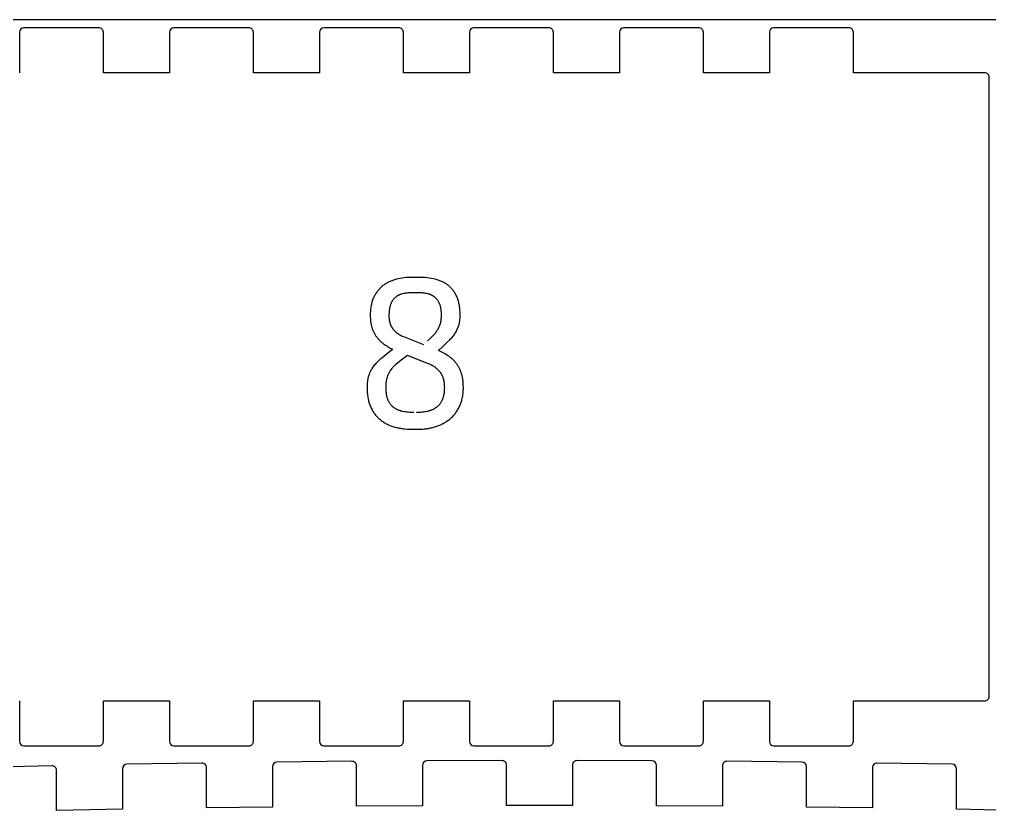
# Model space of a CAD drawing. Extents: x 296 to 1497, y 3 to 304.
# Drawn here: x 660 to 724.6, y 184.5 to 237.3 of the extents above; entities that cross this region are included whole.
import ezdxf

# ---------------------------------------------------------------- set-up
doc = ezdxf.new("R2010")
doc.units = 0
doc.layers.add('FLAT_PANELS', color=1, linetype='CONTINUOUS')
doc.layers.add('HELP_LINES', color=3, linetype='CONTINUOUS')

msp = doc.modelspace()

# ---------------------------------------------------------------- linework, layer by layer
at = {"layer": 'FLAT_PANELS'}
for p, q in [((596.357, 237.332, 0), (725.749, 237.332)), ((665.254, 236.766, 0), (660.254, 236.766, 0)), ((675.255, 236.766, 0), (670.255, 236.766, 0)), ((685.255, 236.766, 0), (680.255, 236.766, 0)), ((695.255, 236.766, 0), (690.255, 236.766, 0)), ((705.255, 236.766, 0), (700.255, 236.766, 0)), ((715.255, 236.766, 0), (710.255, 236.766, 0)), ((659.954, 236.466, 0), (659.954, 233.766, 0)), ((665.554, 233.766, 0), (665.554, 236.466, 0)), ((669.955, 236.466, 0), (669.955, 233.766, 0)), ((675.555, 233.766, 0), (675.555, 236.466, 0)), ((679.955, 236.466, 0), (679.955, 233.766, 0)), ((685.555, 233.766, 0), (685.555, 236.466, 0)), ((689.955, 236.466, 0), (689.955, 233.766, 0)), ((695.555, 233.766, 0), (695.555, 236.466, 0)), ((699.955, 236.466, 0), (699.955, 233.766, 0)), ((705.555, 233.766, 0), (705.555, 236.466, 0)), ((709.955, 236.466, 0), (709.955, 233.766, 0)), ((715.555, 233.766, 0), (715.555, 236.466, 0)), ((669.955, 233.766, 0), (665.554, 233.766, 0)), ((679.955, 233.766, 0), (675.555, 233.766, 0)), ((689.955, 233.766, 0), (685.555, 233.766, 0)), ((699.955, 233.766, 0), (695.555, 233.766, 0)), ((709.955, 233.766, 0), (705.555, 233.766, 0)), ((724.313, 233.766, 0), (715.555, 233.766, 0)), ((724.613, 192.172, 0), (724.613, 233.466, 0)), ((659.954, 191.872, 0), (659.954, 189.172, 0)), ((665.554, 189.172, 0), (665.554, 191.872, 0)), ((665.554, 191.872, 0), (669.955, 191.872, 0)), ((669.955, 191.872, 0), (669.955, 189.172, 0)), ((675.555, 189.172, 0), (675.555, 191.872, 0)), ((675.555, 191.872, 0), (679.955, 191.872, 0)), ((679.955, 191.872, 0), (679.955, 189.172, 0)), ((685.555, 189.172, 0), (685.555, 191.872, 0)), ((685.555, 191.872, 0), (689.955, 191.872, 0)), ((689.955, 191.872, 0), (689.955, 189.172, 0)), ((695.555, 189.172, 0), (695.555, 191.872, 0)), ((695.555, 191.872, 0), (699.955, 191.872, 0)), ((699.955, 191.872, 0), (699.955, 189.172, 0)), ((705.555, 189.172, 0), (705.555, 191.872, 0)), ((705.555, 191.872, 0), (709.955, 191.872, 0)), ((709.955, 191.872, 0), (709.955, 189.172, 0)), ((715.555, 189.172, 0), (715.555, 191.872, 0)), ((715.555, 191.872, 0), (724.313, 191.872, 0)), ((660.254, 188.872, 0), (665.254, 188.872, 0)), ((670.255, 188.872, 0), (675.255, 188.872, 0)), ((680.255, 188.872, 0), (685.255, 188.872, 0)), ((690.255, 188.872, 0), (695.255, 188.872, 0)), ((700.255, 188.872, 0), (705.255, 188.872, 0)), ((710.255, 188.872, 0), (715.255, 188.872, 0)), ((672.123, 187.722), (667.122, 187.64)), ((682.125, 187.835), (677.124, 187.787)), ((692.127, 187.883), (687.126, 187.867)), ((702.129, 187.867), (697.128, 187.883)), ((712.131, 187.787), (707.13, 187.835)), ((722.133, 187.64), (717.132, 187.722)), ((662.121, 187.541), (657.119, 187.424)), ((662.427, 184.548), (662.427, 187.241)), ((666.827, 187.34), (666.827, 184.635)), ((672.427, 184.726), (672.427, 187.422)), ((676.827, 187.487), (676.827, 184.783)), ((682.427, 184.837), (682.427, 187.535)), ((686.827, 187.567), (686.827, 184.865)), ((692.427, 184.883), (692.427, 187.583)), ((696.827, 187.583), (696.827, 184.883)), ((702.428, 184.865), (702.428, 187.567)), ((706.828, 187.535), (706.828, 184.837)), ((712.428, 184.783), (712.428, 187.487)), ((716.828, 187.422), (716.828, 184.726)), ((722.428, 184.635), (722.428, 187.34)), ((666.827, 184.635), (662.427, 184.548)), ((676.827, 184.783), (672.427, 184.726)), ((686.827, 184.865), (682.427, 184.837)), ((696.827, 184.883), (692.427, 184.883)), ((706.828, 184.837), (702.428, 184.865)), ((716.828, 184.726), (712.428, 184.783)), ((726.828, 184.548), (722.428, 184.635))]:
    msp.add_line(p, q, dxfattribs=at)
for centre, start, end in [((660.254, 236.466, 0), 90.0002, 179.99997), ((665.254, 236.466, 0), 359.99997, 90.0002), ((670.255, 236.466, 0), 90.0002, 179.99997), ((675.255, 236.466, 0), 359.99997, 90.0002), ((680.255, 236.466, 0), 90.0002, 179.99997), ((685.255, 236.466, 0), 359.99997, 90.0002), ((690.255, 236.466, 0), 90.0002, 179.99997), ((695.255, 236.466, 0), 359.99997, 90.0002), ((700.255, 236.466, 0), 90.0002, 179.99997), ((705.255, 236.466, 0), 359.99997, 90.0002), ((710.255, 236.466, 0), 90.0002, 179.99997), ((715.255, 236.466, 0), 359.99997, 90.0002), ((724.313, 233.466, 0), 0, 90.00022), ((724.313, 192.172, 0), 269.99978, 0), ((660.254, 189.172, 0), 180.00003, 269.9998), ((665.254, 189.172, 0), 269.9998, 0.00003), ((670.255, 189.172, 0), 180.00003, 269.9998), ((675.255, 189.172, 0), 269.9998, 0.00003), ((680.255, 189.172, 0), 180.00003, 269.9998), ((685.255, 189.172, 0), 269.9998, 0.00003), ((690.255, 189.172, 0), 180.00003, 269.9998), ((695.255, 189.172, 0), 269.9998, 0.00003), ((700.255, 189.172, 0), 180.00003, 269.9998), ((705.255, 189.172, 0), 269.9998, 0.00003), ((710.255, 189.172, 0), 180.00003, 269.9998), ((715.255, 189.172, 0), 269.9998, 0.00003), ((667.127, 187.34), 91.03474, 180), ((672.127, 187.422), 0, 90.83718), ((677.127, 187.487), 90.64543, 180), ((682.127, 187.535), 0, 90.45803), ((687.127, 187.567), 90.27364, 180), ((692.127, 187.583), 0, 90.09103), ((697.127, 187.583), 89.90899, 180), ((702.128, 187.567), 0, 89.72636), ((707.128, 187.535), 89.54198, 180), ((712.128, 187.487), 0, 89.35457), ((717.128, 187.422), 89.16282, 180), ((722.128, 187.34), 0, 88.96526), ((662.127, 187.241), 0, 91.23976)]:
    msp.add_arc(centre, 0.3, start, end, dxfattribs=at)
at = {"layer": 'HELP_LINES'}
for p, q in [((684.906, 219.941), (684.846, 219.921)), ((684.966, 219.96), (684.906, 219.941)), ((685.028, 219.978), (684.966, 219.96)), ((685.091, 219.995), (685.028, 219.978)), ((685.217, 220.024), (685.091, 219.995)), ((685.345, 220.05), (685.217, 220.024)), ((685.474, 220.072), (685.345, 220.05)), ((685.604, 220.089), (685.474, 220.072)), ((685.735, 220.103), (685.604, 220.089)), ((685.868, 220.113), (685.735, 220.103)), ((686.002, 220.119), (685.868, 220.113)), ((686.137, 220.121), (686.002, 220.119)), ((686.704, 220.119), (686.137, 220.121)), ((686.854, 220.113), (686.704, 220.119)), ((687, 220.103), (686.854, 220.113)), ((687.144, 220.089), (687, 220.103)), ((687.284, 220.072), (687.144, 220.089)), ((687.42, 220.05), (687.284, 220.072)), ((687.554, 220.024), (687.42, 220.05)), ((687.684, 219.995), (687.554, 220.024)), ((687.747, 219.978), (687.684, 219.995)), ((687.81, 219.96), (687.747, 219.978)), ((687.871, 219.941), (687.81, 219.96)), ((687.931, 219.921), (687.871, 219.941)), ((683.93, 219.322), (683.89, 219.275)), ((683.972, 219.367), (683.93, 219.322)), ((684.015, 219.411), (683.972, 219.367)), ((684.059, 219.453), (684.015, 219.411)), ((684.105, 219.494), (684.059, 219.453)), ((684.151, 219.534), (684.105, 219.494)), ((684.199, 219.572), (684.151, 219.534)), ((684.248, 219.608), (684.199, 219.572)), ((684.298, 219.643), (684.248, 219.608)), ((684.349, 219.677), (684.298, 219.643)), ((684.4, 219.709), (684.349, 219.677)), ((684.453, 219.74), (684.4, 219.709)), ((684.506, 219.77), (684.453, 219.74)), ((684.561, 219.799), (684.506, 219.77)), ((684.616, 219.826), (684.561, 219.799)), ((684.672, 219.852), (684.616, 219.826)), ((684.729, 219.876), (684.672, 219.852)), ((684.787, 219.899), (684.729, 219.876)), ((684.846, 219.921), (684.787, 219.899)), ((687.99, 219.899), (687.931, 219.921)), ((688.048, 219.876), (687.99, 219.899)), ((688.105, 219.852), (688.048, 219.876)), ((688.161, 219.826), (688.105, 219.852)), ((688.215, 219.799), (688.161, 219.826)), ((688.269, 219.77), (688.215, 219.799)), ((688.321, 219.74), (688.269, 219.77)), ((688.372, 219.709), (688.321, 219.74)), ((688.422, 219.677), (688.372, 219.709)), ((688.471, 219.643), (688.422, 219.677)), ((688.519, 219.608), (688.471, 219.643)), ((688.565, 219.572), (688.519, 219.608)), ((688.611, 219.534), (688.565, 219.572)), ((688.655, 219.494), (688.611, 219.534)), ((688.698, 219.453), (688.655, 219.494)), ((688.739, 219.411), (688.698, 219.453)), ((688.78, 219.367), (688.739, 219.411)), ((688.818, 219.322), (688.78, 219.367)), ((688.856, 219.275), (688.818, 219.322)), ((683.525, 218.661), (683.5, 218.595)), ((683.551, 218.724), (683.525, 218.661)), ((683.565, 218.756), (683.551, 218.724)), ((683.579, 218.786), (683.565, 218.756)), ((683.609, 218.847), (683.579, 218.786)), ((683.64, 218.905), (683.609, 218.847)), ((683.672, 218.963), (683.64, 218.905)), ((683.705, 219.019), (683.672, 218.963)), ((683.739, 219.073), (683.705, 219.019)), ((683.775, 219.126), (683.739, 219.073)), ((683.812, 219.177), (683.775, 219.126)), ((683.85, 219.227), (683.812, 219.177)), ((683.89, 219.275), (683.85, 219.227)), ((684.876, 218.636), (684.855, 218.608)), ((684.898, 218.663), (684.876, 218.636)), ((684.92, 218.689), (684.898, 218.663)), ((684.943, 218.714), (684.92, 218.689)), ((684.966, 218.738), (684.943, 218.714)), ((684.991, 218.761), (684.966, 218.738)), ((685.016, 218.783), (684.991, 218.761)), ((685.042, 218.804), (685.016, 218.783)), ((685.068, 218.825), (685.042, 218.804)), ((685.095, 218.845), (685.068, 218.825)), ((685.123, 218.863), (685.095, 218.845)), ((685.151, 218.881), (685.123, 218.863)), ((685.18, 218.899), (685.151, 218.881)), ((685.21, 218.915), (685.18, 218.899)), ((685.24, 218.931), (685.21, 218.915)), ((685.271, 218.945), (685.24, 218.931)), ((685.302, 218.959), (685.271, 218.945)), ((685.334, 218.972), (685.302, 218.959)), ((685.367, 218.985), (685.334, 218.972)), ((685.4, 218.996), (685.367, 218.985)), ((685.434, 219.006), (685.4, 218.996)), ((685.469, 219.016), (685.434, 219.006)), ((685.504, 219.025), (685.469, 219.016)), ((685.576, 219.041), (685.504, 219.025)), ((685.65, 219.055), (685.576, 219.041)), ((685.726, 219.067), (685.65, 219.055)), ((685.804, 219.076), (685.726, 219.067)), ((685.884, 219.084), (685.804, 219.076)), ((685.967, 219.089), (685.884, 219.084)), ((686.051, 219.092), (685.967, 219.089)), ((686.137, 219.093), (686.051, 219.092)), ((686.636, 219.092), (686.137, 219.093)), ((686.72, 219.089), (686.636, 219.092)), ((686.802, 219.084), (686.72, 219.089)), ((686.883, 219.076), (686.802, 219.084)), ((686.961, 219.067), (686.883, 219.076)), ((687.037, 219.055), (686.961, 219.067)), ((687.111, 219.041), (687.037, 219.055)), ((687.183, 219.025), (687.111, 219.041)), ((687.218, 219.016), (687.183, 219.025)), ((687.253, 219.006), (687.218, 219.016)), ((687.287, 218.996), (687.253, 219.006)), ((687.32, 218.985), (687.287, 218.996)), ((687.353, 218.972), (687.32, 218.985)), ((687.385, 218.959), (687.353, 218.972)), ((687.416, 218.945), (687.385, 218.959)), ((687.447, 218.931), (687.416, 218.945)), ((687.477, 218.915), (687.447, 218.931)), ((687.507, 218.899), (687.477, 218.915)), ((687.536, 218.881), (687.507, 218.899)), ((687.564, 218.863), (687.536, 218.881)), ((687.592, 218.845), (687.564, 218.863)), ((687.619, 218.825), (687.592, 218.845)), ((687.645, 218.804), (687.619, 218.825)), ((687.671, 218.783), (687.645, 218.804)), ((687.696, 218.761), (687.671, 218.783)), ((687.721, 218.738), (687.696, 218.761)), ((687.744, 218.714), (687.721, 218.738)), ((687.767, 218.689), (687.744, 218.714)), ((687.789, 218.663), (687.767, 218.689)), ((687.811, 218.636), (687.789, 218.663)), ((687.831, 218.608), (687.811, 218.636)), ((688.893, 219.227), (688.856, 219.275)), ((688.928, 219.177), (688.893, 219.227)), ((688.962, 219.126), (688.928, 219.177)), ((688.994, 219.073), (688.962, 219.126)), ((689.025, 219.019), (688.994, 219.073)), ((689.055, 218.963), (689.025, 219.019)), ((689.084, 218.905), (689.055, 218.963)), ((689.111, 218.847), (689.084, 218.905)), ((689.138, 218.786), (689.111, 218.847)), ((689.162, 218.724), (689.138, 218.786)), ((689.185, 218.661), (689.162, 218.724)), ((689.207, 218.595), (689.185, 218.661)), ((683.369, 218.007), (683.361, 217.926)), ((683.379, 218.087), (683.369, 218.007)), ((683.391, 218.165), (683.379, 218.087)), ((683.405, 218.241), (683.391, 218.165)), ((683.42, 218.316), (683.405, 218.241)), ((683.437, 218.388), (683.42, 218.316)), ((683.456, 218.459), (683.437, 218.388)), ((683.477, 218.528), (683.456, 218.459)), ((683.5, 218.595), (683.477, 218.528)), ((684.627, 218.034), (684.62, 217.989)), ((684.636, 218.078), (684.627, 218.034)), ((684.645, 218.121), (684.636, 218.078)), ((684.654, 218.163), (684.645, 218.121)), ((684.665, 218.204), (684.654, 218.163)), ((684.677, 218.243), (684.665, 218.204)), ((684.689, 218.281), (684.677, 218.243)), ((684.702, 218.318), (684.689, 218.281)), ((684.716, 218.354), (684.702, 218.318)), ((684.731, 218.389), (684.716, 218.354)), ((684.747, 218.423), (684.731, 218.389)), ((684.763, 218.456), (684.747, 218.423)), ((684.78, 218.488), (684.763, 218.456)), ((684.798, 218.52), (684.78, 218.488)), ((684.816, 218.55), (684.798, 218.52)), ((684.836, 218.58), (684.816, 218.55)), ((684.855, 218.608), (684.836, 218.58)), ((687.851, 218.58), (687.831, 218.608)), ((687.871, 218.55), (687.851, 218.58)), ((687.889, 218.52), (687.871, 218.55)), ((687.907, 218.488), (687.889, 218.52)), ((687.924, 218.456), (687.907, 218.488)), ((687.94, 218.423), (687.924, 218.456)), ((687.956, 218.389), (687.94, 218.423)), ((687.97, 218.354), (687.956, 218.389)), ((687.985, 218.318), (687.97, 218.354)), ((687.998, 218.281), (687.985, 218.318)), ((688.01, 218.243), (687.998, 218.281)), ((688.022, 218.204), (688.01, 218.243)), ((688.033, 218.163), (688.022, 218.204)), ((688.042, 218.121), (688.033, 218.163)), ((688.051, 218.078), (688.042, 218.121)), ((688.06, 218.034), (688.051, 218.078)), ((688.067, 217.989), (688.06, 218.034)), ((689.227, 218.528), (689.207, 218.595)), ((689.245, 218.459), (689.227, 218.528)), ((689.262, 218.388), (689.245, 218.459)), ((689.277, 218.316), (689.262, 218.388)), ((689.29, 218.241), (689.277, 218.316)), ((689.302, 218.165), (689.29, 218.241)), ((689.313, 218.087), (689.302, 218.165)), ((689.321, 218.007), (689.313, 218.087)), ((689.329, 217.926), (689.321, 218.007)), ((683.35, 217.758), (683.347, 217.671)), ((683.347, 217.671), (683.347, 217.582)), ((683.347, 217.582), (683.348, 217.474)), ((683.348, 217.474), (683.353, 217.368)), ((683.355, 217.843), (683.35, 217.758)), ((683.353, 217.368), (683.361, 217.265)), ((683.361, 217.926), (683.355, 217.843)), ((684.594, 217.691), (684.593, 217.582)), ((684.593, 217.582), (684.594, 217.516)), ((684.597, 217.744), (684.594, 217.691)), ((684.594, 217.516), (684.596, 217.452)), ((684.596, 217.452), (684.601, 217.39)), ((684.6, 217.795), (684.597, 217.744)), ((684.603, 217.845), (684.6, 217.795)), ((684.601, 217.39), (684.608, 217.329)), ((684.608, 217.894), (684.603, 217.845)), ((684.614, 217.942), (684.608, 217.894)), ((684.62, 217.989), (684.614, 217.942)), ((688.073, 217.942), (688.067, 217.989)), ((688.079, 217.894), (688.073, 217.942)), ((688.077, 217.292), (688.085, 217.361)), ((688.084, 217.845), (688.079, 217.894)), ((688.087, 217.795), (688.084, 217.845)), ((688.085, 217.361), (688.09, 217.432)), ((688.09, 217.744), (688.087, 217.795)), ((688.093, 217.691), (688.09, 217.744)), ((688.09, 217.432), (688.093, 217.506)), ((688.094, 217.582), (688.093, 217.691)), ((688.093, 217.506), (688.094, 217.582)), ((689.334, 217.843), (689.329, 217.926)), ((689.329, 217.317), (689.336, 217.403)), ((689.338, 217.758), (689.334, 217.843)), ((689.336, 217.403), (689.34, 217.491)), ((689.341, 217.671), (689.338, 217.758)), ((689.34, 217.491), (689.341, 217.582)), ((689.341, 217.582), (689.341, 217.671)), ((683.361, 217.265), (683.367, 217.215)), ((683.367, 217.215), (683.373, 217.165)), ((683.373, 217.165), (683.38, 217.116)), ((683.38, 217.116), (683.388, 217.068)), ((683.388, 217.068), (683.397, 217.02)), ((683.397, 217.02), (683.406, 216.974)), ((683.406, 216.974), (683.417, 216.928)), ((683.417, 216.928), (683.428, 216.882)), ((683.428, 216.882), (683.44, 216.837)), ((683.44, 216.837), (683.453, 216.793)), ((683.453, 216.793), (683.466, 216.75)), ((683.466, 216.75), (683.481, 216.707)), ((683.481, 216.707), (683.496, 216.665)), ((684.608, 217.329), (684.616, 217.269)), ((684.616, 217.269), (684.621, 217.239)), ((684.621, 217.239), (684.627, 217.211)), ((684.627, 217.211), (684.633, 217.182)), ((684.633, 217.182), (684.639, 217.154)), ((684.639, 217.154), (684.646, 217.126)), ((684.646, 217.126), (684.653, 217.098)), ((684.653, 217.098), (684.661, 217.071)), ((684.661, 217.071), (684.669, 217.044)), ((684.669, 217.044), (684.678, 217.018)), ((684.678, 217.018), (684.687, 216.992)), ((684.687, 216.992), (684.697, 216.966)), ((684.697, 216.966), (684.707, 216.941)), ((684.707, 216.941), (684.718, 216.916)), ((684.718, 216.916), (684.729, 216.891)), ((684.729, 216.891), (684.74, 216.867)), ((684.74, 216.867), (684.753, 216.843)), ((684.753, 216.843), (684.765, 216.819)), ((684.765, 216.819), (684.778, 216.796)), ((684.778, 216.796), (684.792, 216.773)), ((684.792, 216.773), (684.805, 216.751)), ((684.805, 216.751), (684.82, 216.728)), ((684.82, 216.728), (684.835, 216.707)), ((684.835, 216.707), (684.85, 216.685)), ((687.88, 216.693), (687.894, 216.719)), ((687.894, 216.719), (687.907, 216.744)), ((687.907, 216.744), (687.92, 216.77)), ((687.92, 216.77), (687.945, 216.822)), ((687.945, 216.822), (687.968, 216.876)), ((687.968, 216.876), (687.989, 216.93)), ((687.989, 216.93), (688.008, 216.986)), ((688.008, 216.986), (688.026, 217.042)), ((688.026, 217.042), (688.035, 217.071)), ((688.035, 217.071), (688.042, 217.101)), ((688.042, 217.101), (688.049, 217.131)), ((688.049, 217.131), (688.056, 217.162)), ((688.056, 217.162), (688.062, 217.194)), ((688.062, 217.194), (688.068, 217.226)), ((688.068, 217.226), (688.073, 217.258)), ((688.073, 217.258), (688.077, 217.292)), ((689.15, 216.656), (689.179, 216.722)), ((689.179, 216.722), (689.206, 216.79)), ((689.206, 216.79), (689.231, 216.858)), ((689.231, 216.858), (689.254, 216.929)), ((689.254, 216.929), (689.265, 216.965)), ((689.265, 216.965), (689.274, 217.001)), ((689.274, 217.001), (689.284, 217.038)), ((689.284, 217.038), (689.292, 217.076)), ((689.292, 217.076), (689.3, 217.115)), ((689.3, 217.115), (689.307, 217.154)), ((689.307, 217.154), (689.314, 217.194)), ((689.314, 217.194), (689.319, 217.234)), ((689.319, 217.234), (689.325, 217.275)), ((689.325, 217.275), (689.329, 217.317)), ((683.496, 216.665), (683.511, 216.624)), ((683.511, 216.624), (683.528, 216.583)), ((683.528, 216.583), (683.545, 216.543)), ((683.545, 216.543), (683.563, 216.503)), ((683.563, 216.503), (683.581, 216.464)), ((683.581, 216.464), (683.6, 216.426)), ((683.6, 216.426), (683.62, 216.388)), ((683.62, 216.388), (683.64, 216.35)), ((683.64, 216.35), (683.662, 216.314)), ((683.662, 216.314), (683.683, 216.278)), ((683.683, 216.278), (683.706, 216.242)), ((683.706, 216.242), (683.729, 216.208)), ((683.729, 216.208), (683.753, 216.173)), ((683.753, 216.173), (683.778, 216.14)), ((683.778, 216.14), (683.803, 216.107)), ((683.803, 216.107), (683.829, 216.074)), ((683.829, 216.074), (683.855, 216.042)), ((684.85, 216.685), (684.866, 216.664)), ((684.866, 216.664), (684.883, 216.643)), ((684.883, 216.643), (684.9, 216.622)), ((684.9, 216.622), (684.918, 216.602)), ((684.918, 216.602), (684.936, 216.581)), ((684.936, 216.581), (684.955, 216.561)), ((684.955, 216.561), (684.975, 216.542)), ((684.975, 216.542), (684.995, 216.522)), ((684.995, 216.522), (685.016, 216.503)), ((685.016, 216.503), (685.037, 216.484)), ((685.037, 216.484), (685.059, 216.465)), ((685.059, 216.465), (685.081, 216.447)), ((685.081, 216.447), (685.104, 216.428)), ((685.104, 216.428), (685.128, 216.41)), ((685.128, 216.41), (685.152, 216.392)), ((685.152, 216.392), (685.177, 216.375)), ((685.177, 216.375), (685.203, 216.358)), ((685.203, 216.358), (685.255, 216.324)), ((685.255, 216.324), (685.31, 216.291)), ((685.31, 216.291), (685.368, 216.259)), ((685.368, 216.259), (685.427, 216.228)), ((685.427, 216.228), (685.489, 216.198)), ((685.489, 216.198), (685.554, 216.169)), ((685.554, 216.169), (686.893, 215.637)), ((687.17, 215.889), (687.367, 216.073)), ((687.367, 216.073), (687.459, 216.163)), ((687.459, 216.163), (687.545, 216.251)), ((687.545, 216.251), (687.586, 216.295)), ((687.586, 216.295), (687.626, 216.339)), ((687.626, 216.339), (687.664, 216.384)), ((687.664, 216.384), (687.702, 216.43)), ((687.702, 216.43), (687.737, 216.476)), ((687.737, 216.476), (687.771, 216.523)), ((687.771, 216.523), (687.804, 216.571)), ((687.804, 216.571), (687.836, 216.619)), ((687.836, 216.619), (687.851, 216.644)), ((687.851, 216.644), (687.865, 216.668)), ((687.865, 216.668), (687.88, 216.693)), ((688.707, 216.01), (688.756, 216.064)), ((688.756, 216.064), (688.803, 216.119)), ((688.803, 216.119), (688.849, 216.174)), ((688.849, 216.174), (688.893, 216.231)), ((688.893, 216.231), (688.935, 216.288)), ((688.935, 216.288), (688.976, 216.347)), ((688.976, 216.347), (689.015, 216.406)), ((689.015, 216.406), (689.052, 216.466)), ((689.052, 216.466), (689.087, 216.528)), ((689.087, 216.528), (689.12, 216.591)), ((689.12, 216.591), (689.15, 216.656)), ((683.855, 216.042), (683.883, 216.01)), ((683.883, 216.01), (683.91, 215.979)), ((683.91, 215.979), (683.939, 215.948)), ((683.939, 215.948), (683.968, 215.918)), ((683.968, 215.918), (683.998, 215.889)), ((683.998, 215.889), (684.028, 215.859)), ((684.028, 215.859), (684.06, 215.831)), ((684.06, 215.831), (684.091, 215.803)), ((684.091, 215.803), (684.124, 215.775)), ((684.124, 215.775), (684.157, 215.748)), ((684.157, 215.748), (684.19, 215.721)), ((684.19, 215.721), (684.225, 215.695)), ((684.225, 215.695), (684.295, 215.644)), ((684.295, 215.644), (684.368, 215.594)), ((684.368, 215.594), (684.442, 215.546)), ((684.442, 215.546), (684.519, 215.498)), ((684.519, 215.498), (684.597, 215.452)), ((684.597, 215.452), (684.678, 215.407)), ((684.678, 215.407), (684.76, 215.363)), ((687.888, 215.243), (688.204, 215.521)), ((688.204, 215.521), (688.44, 215.743)), ((688.44, 215.743), (688.656, 215.957)), ((688.656, 215.957), (688.707, 216.01)), ((684.38, 214.953), (684.119, 214.741)), ((684.845, 215.321), (684.38, 214.953)), ((684.76, 215.363), (684.845, 215.321)), ((685.82, 214.907), (685.414, 214.591)), ((687.24, 214.355), (685.82, 214.907)), ((687.983, 215.199), (687.888, 215.243)), ((688.076, 215.153), (687.983, 215.199)), ((688.167, 215.107), (688.076, 215.153)), ((688.255, 215.059), (688.167, 215.107)), ((688.34, 215.01), (688.255, 215.059)), ((688.423, 214.96), (688.34, 215.01)), ((688.504, 214.908), (688.423, 214.96)), ((688.582, 214.855), (688.504, 214.908)), ((688.62, 214.828), (688.582, 214.855)), ((688.657, 214.801), (688.62, 214.828)), ((688.694, 214.773), (688.657, 214.801)), ((688.73, 214.744), (688.694, 214.773)), ((683.527, 214.141), (683.485, 214.08)), ((683.571, 214.201), (683.527, 214.141)), ((683.617, 214.259), (683.571, 214.201)), ((683.666, 214.316), (683.617, 214.259)), ((683.716, 214.372), (683.666, 214.316)), ((683.768, 214.427), (683.716, 214.372)), ((683.823, 214.48), (683.768, 214.427)), ((683.879, 214.533), (683.823, 214.48)), ((683.996, 214.636), (683.879, 214.533)), ((684.119, 214.741), (683.996, 214.636)), ((684.885, 214.149), (684.844, 214.105)), ((684.928, 214.192), (684.885, 214.149)), ((684.971, 214.233), (684.928, 214.192)), ((685.015, 214.272), (684.971, 214.233)), ((685.061, 214.309), (685.015, 214.272)), ((685.414, 214.591), (685.061, 214.309)), ((687.308, 214.325), (687.24, 214.355)), ((687.374, 214.294), (687.308, 214.325)), ((687.437, 214.262), (687.374, 214.294)), ((687.498, 214.228), (687.437, 214.262)), ((687.557, 214.194), (687.498, 214.228)), ((687.614, 214.158), (687.557, 214.194)), ((687.668, 214.121), (687.614, 214.158)), ((687.72, 214.083), (687.668, 214.121)), ((688.765, 214.715), (688.73, 214.744)), ((688.8, 214.685), (688.765, 214.715)), ((688.833, 214.654), (688.8, 214.685)), ((688.866, 214.623), (688.833, 214.654)), ((688.899, 214.591), (688.866, 214.623)), ((688.93, 214.559), (688.899, 214.591)), ((688.961, 214.526), (688.93, 214.559)), ((688.992, 214.492), (688.961, 214.526)), ((689.021, 214.458), (688.992, 214.492)), ((689.05, 214.423), (689.021, 214.458)), ((689.078, 214.388), (689.05, 214.423)), ((689.105, 214.352), (689.078, 214.388)), ((689.132, 214.315), (689.105, 214.352)), ((689.158, 214.278), (689.132, 214.315)), ((689.183, 214.239), (689.158, 214.278)), ((689.207, 214.201), (689.183, 214.239)), ((689.231, 214.161), (689.207, 214.201)), ((689.254, 214.121), (689.231, 214.161)), ((689.276, 214.079), (689.254, 214.121)), ((683.215, 213.482), (683.205, 213.441)), ((683.227, 213.521), (683.215, 213.482)), ((683.251, 213.599), (683.227, 213.521)), ((683.264, 213.637), (683.251, 213.599)), ((683.278, 213.674), (683.264, 213.637)), ((683.292, 213.711), (683.278, 213.674)), ((683.307, 213.747), (683.292, 213.711)), ((683.322, 213.783), (683.307, 213.747)), ((683.338, 213.818), (683.322, 213.783)), ((683.354, 213.853), (683.338, 213.818)), ((683.371, 213.887), (683.354, 213.853)), ((683.389, 213.92), (683.371, 213.887)), ((683.407, 213.953), (683.389, 213.92)), ((683.426, 213.986), (683.407, 213.953)), ((683.445, 214.018), (683.426, 213.986)), ((683.465, 214.049), (683.445, 214.018)), ((683.485, 214.08), (683.465, 214.049)), ((684.477, 213.473), (684.465, 213.437)), ((684.502, 213.543), (684.477, 213.473)), ((684.515, 213.577), (684.502, 213.543)), ((684.528, 213.61), (684.515, 213.577)), ((684.542, 213.643), (684.528, 213.61)), ((684.557, 213.675), (684.542, 213.643)), ((684.572, 213.706), (684.557, 213.675)), ((684.587, 213.737), (684.572, 213.706)), ((684.603, 213.767), (684.587, 213.737)), ((684.619, 213.797), (684.603, 213.767)), ((684.636, 213.826), (684.619, 213.797)), ((684.653, 213.854), (684.636, 213.826)), ((684.67, 213.882), (684.653, 213.854)), ((684.688, 213.909), (684.67, 213.882)), ((684.706, 213.935), (684.688, 213.909)), ((684.725, 213.961), (684.706, 213.935)), ((684.764, 214.011), (684.725, 213.961)), ((684.803, 214.059), (684.764, 214.011)), ((684.844, 214.105), (684.803, 214.059)), ((687.745, 214.063), (687.72, 214.083)), ((687.77, 214.044), (687.745, 214.063)), ((687.794, 214.023), (687.77, 214.044)), ((687.818, 214.003), (687.794, 214.023)), ((687.841, 213.982), (687.818, 214.003)), ((687.863, 213.962), (687.841, 213.982)), ((687.885, 213.94), (687.863, 213.962)), ((687.907, 213.919), (687.885, 213.94)), ((687.928, 213.897), (687.907, 213.919)), ((687.948, 213.875), (687.928, 213.897)), ((687.968, 213.852), (687.948, 213.875)), ((687.987, 213.83), (687.968, 213.852)), ((688.005, 213.807), (687.987, 213.83)), ((688.023, 213.783), (688.005, 213.807)), ((688.041, 213.76), (688.023, 213.783)), ((688.058, 213.736), (688.041, 213.76)), ((688.074, 213.711), (688.058, 213.736)), ((688.09, 213.686), (688.074, 213.711)), ((688.105, 213.66), (688.09, 213.686)), ((688.12, 213.634), (688.105, 213.66)), ((688.134, 213.608), (688.12, 213.634)), ((688.148, 213.58), (688.134, 213.608)), ((688.161, 213.553), (688.148, 213.58)), ((688.173, 213.525), (688.161, 213.553)), ((688.185, 213.496), (688.173, 213.525)), ((688.197, 213.467), (688.185, 213.496)), ((688.207, 213.437), (688.197, 213.467)), ((689.297, 214.038), (689.276, 214.079)), ((689.317, 213.995), (689.297, 214.038)), ((689.337, 213.952), (689.317, 213.995)), ((689.356, 213.908), (689.337, 213.952)), ((689.374, 213.863), (689.356, 213.908)), ((689.391, 213.818), (689.374, 213.863)), ((689.407, 213.771), (689.391, 213.818)), ((689.423, 213.724), (689.407, 213.771)), ((689.438, 213.677), (689.423, 213.724)), ((689.452, 213.628), (689.438, 213.677)), ((689.465, 213.579), (689.452, 213.628)), ((689.477, 213.528), (689.465, 213.579)), ((689.489, 213.477), (689.477, 213.528)), ((689.499, 213.424), (689.489, 213.477)), ((683.135, 212.887), (683.133, 212.782)), ((683.139, 212.988), (683.135, 212.887)), ((683.146, 213.086), (683.139, 212.988)), ((683.156, 213.18), (683.146, 213.086)), ((683.163, 213.226), (683.156, 213.18)), ((683.17, 213.271), (683.163, 213.226)), ((683.177, 213.315), (683.17, 213.271)), ((683.186, 213.358), (683.177, 213.315)), ((683.195, 213.4), (683.186, 213.358)), ((683.205, 213.441), (683.195, 213.4)), ((684.382, 212.882), (684.38, 212.782)), ((684.386, 212.978), (684.382, 212.882)), ((684.39, 213.024), (684.386, 212.978)), ((684.394, 213.07), (684.39, 213.024)), ((684.399, 213.114), (684.394, 213.07)), ((684.404, 213.158), (684.399, 213.114)), ((684.411, 213.201), (684.404, 213.158)), ((684.418, 213.242), (684.411, 213.201)), ((684.426, 213.283), (684.418, 213.242)), ((684.434, 213.323), (684.426, 213.283)), ((684.444, 213.362), (684.434, 213.323)), ((684.454, 213.4), (684.444, 213.362)), ((684.465, 213.437), (684.454, 213.4)), ((688.218, 213.407), (688.207, 213.437)), ((688.227, 213.377), (688.218, 213.407)), ((688.237, 213.346), (688.227, 213.377)), ((688.245, 213.314), (688.237, 213.346)), ((688.253, 213.282), (688.245, 213.314)), ((688.261, 213.25), (688.253, 213.282)), ((688.268, 213.217), (688.261, 213.25)), ((688.274, 213.183), (688.268, 213.217)), ((688.28, 213.149), (688.274, 213.183)), ((688.285, 213.115), (688.28, 213.149)), ((688.29, 213.08), (688.285, 213.115)), ((688.298, 213.008), (688.29, 213.08)), ((688.303, 212.935), (688.298, 213.008)), ((688.307, 212.859), (688.303, 212.935)), ((688.308, 212.782), (688.307, 212.859)), ((689.509, 213.371), (689.499, 213.424)), ((689.517, 213.316), (689.509, 213.371)), ((689.525, 213.261), (689.517, 213.316)), ((689.532, 213.204), (689.525, 213.261)), ((689.538, 213.147), (689.532, 213.204)), ((689.547, 213.029), (689.538, 213.147)), ((689.552, 212.908), (689.547, 213.029)), ((689.554, 212.782), (689.552, 212.908)), ((683.133, 212.782), (683.134, 212.691)), ((683.134, 212.691), (683.137, 212.601)), ((683.137, 212.601), (683.141, 212.513)), ((683.141, 212.513), (683.147, 212.427)), ((683.147, 212.427), (683.155, 212.342)), ((683.155, 212.342), (683.164, 212.259)), ((683.164, 212.259), (683.176, 212.178)), ((683.176, 212.178), (683.189, 212.098)), ((684.38, 212.782), (684.381, 212.717)), ((684.381, 212.717), (684.382, 212.654)), ((684.382, 212.654), (684.385, 212.593)), ((684.385, 212.593), (684.389, 212.533)), ((684.389, 212.533), (684.394, 212.475)), ((684.394, 212.475), (684.401, 212.418)), ((684.401, 212.418), (684.408, 212.362)), ((684.408, 212.362), (684.416, 212.309)), ((684.416, 212.309), (684.426, 212.257)), ((684.426, 212.257), (684.437, 212.206)), ((684.437, 212.206), (684.449, 212.157)), ((688.226, 212.13), (688.239, 212.176)), ((688.239, 212.176), (688.251, 212.224)), ((688.251, 212.224), (688.262, 212.273)), ((688.262, 212.273), (688.271, 212.324)), ((688.271, 212.324), (688.28, 212.376)), ((688.28, 212.376), (688.287, 212.43)), ((688.287, 212.43), (688.294, 212.485)), ((688.294, 212.485), (688.299, 212.542)), ((688.299, 212.542), (688.303, 212.6)), ((688.303, 212.6), (688.305, 212.659)), ((688.305, 212.659), (688.307, 212.72)), ((688.307, 212.72), (688.308, 212.782)), ((689.495, 212.128), (689.509, 212.205)), ((689.509, 212.205), (689.521, 212.283)), ((689.521, 212.283), (689.531, 212.363)), ((689.531, 212.363), (689.539, 212.444)), ((689.539, 212.444), (689.546, 212.526)), ((689.546, 212.526), (689.55, 212.61)), ((689.55, 212.61), (689.553, 212.695)), ((689.553, 212.695), (689.554, 212.782)), ((683.189, 212.098), (683.204, 212.02)), ((683.204, 212.02), (683.22, 211.943)), ((683.22, 211.943), (683.238, 211.868)), ((683.238, 211.868), (683.258, 211.795)), ((683.258, 211.795), (683.28, 211.724)), ((683.28, 211.724), (683.304, 211.654)), ((683.304, 211.654), (683.329, 211.585)), ((683.329, 211.585), (683.356, 211.519)), ((684.449, 212.157), (684.462, 212.11)), ((684.462, 212.11), (684.476, 212.064)), ((684.476, 212.064), (684.491, 212.02)), ((684.491, 212.02), (684.499, 211.998)), ((684.499, 211.998), (684.508, 211.977)), ((684.508, 211.977), (684.516, 211.956)), ((684.516, 211.956), (684.525, 211.936)), ((684.525, 211.936), (684.544, 211.896)), ((684.544, 211.896), (684.563, 211.857)), ((684.563, 211.857), (684.583, 211.82)), ((684.583, 211.82), (684.605, 211.783)), ((684.605, 211.783), (684.627, 211.748)), ((684.627, 211.748), (684.65, 211.714)), ((684.65, 211.714), (684.673, 211.681)), ((684.673, 211.681), (684.698, 211.649)), ((684.698, 211.649), (684.723, 211.618)), ((684.723, 211.618), (684.736, 211.603)), ((684.736, 211.603), (684.75, 211.589)), ((684.75, 211.589), (684.763, 211.574)), ((684.763, 211.574), (684.777, 211.56)), ((684.777, 211.56), (684.791, 211.546)), ((684.791, 211.546), (684.805, 211.533)), ((684.805, 211.533), (684.819, 211.52)), ((687.823, 211.503), (687.853, 211.528)), ((687.853, 211.528), (687.882, 211.555)), ((687.882, 211.555), (687.91, 211.583)), ((687.91, 211.583), (687.937, 211.612)), ((687.937, 211.612), (687.964, 211.642)), ((687.964, 211.642), (687.989, 211.673)), ((687.989, 211.673), (688.014, 211.705)), ((688.014, 211.705), (688.038, 211.738)), ((688.038, 211.738), (688.06, 211.772)), ((688.06, 211.772), (688.083, 211.807)), ((688.083, 211.807), (688.104, 211.843)), ((688.104, 211.843), (688.124, 211.881)), ((688.124, 211.881), (688.144, 211.919)), ((688.144, 211.919), (688.162, 211.958)), ((688.162, 211.958), (688.171, 211.979)), ((688.171, 211.979), (688.18, 211.999)), ((688.18, 211.999), (688.188, 212.02)), ((688.188, 212.02), (688.196, 212.041)), ((688.196, 212.041), (688.212, 212.085)), ((688.212, 212.085), (688.226, 212.13)), ((689.288, 211.496), (689.318, 211.561)), ((689.318, 211.561), (689.347, 211.627)), ((689.347, 211.627), (689.373, 211.695)), ((689.373, 211.695), (689.398, 211.763)), ((689.398, 211.763), (689.421, 211.834)), ((689.421, 211.834), (689.442, 211.905)), ((689.442, 211.905), (689.462, 211.978)), ((689.462, 211.978), (689.479, 212.052)), ((689.479, 212.052), (689.495, 212.128)), ((683.356, 211.519), (683.384, 211.454)), ((683.384, 211.454), (683.414, 211.39)), ((683.414, 211.39), (683.445, 211.328)), ((683.445, 211.328), (683.478, 211.267)), ((683.478, 211.267), (683.512, 211.208)), ((683.512, 211.208), (683.547, 211.15)), ((683.547, 211.15), (683.584, 211.094)), ((683.584, 211.094), (683.622, 211.039)), ((683.622, 211.039), (683.662, 210.986)), ((683.662, 210.986), (683.702, 210.934)), ((683.702, 210.934), (683.745, 210.883)), ((683.745, 210.883), (683.788, 210.834)), ((684.819, 211.52), (684.834, 211.507)), ((684.834, 211.507), (684.848, 211.494)), ((684.848, 211.494), (684.863, 211.482)), ((684.863, 211.482), (684.879, 211.469)), ((684.879, 211.469), (684.894, 211.458)), ((684.894, 211.458), (684.91, 211.446)), ((684.91, 211.446), (684.926, 211.435)), ((684.926, 211.435), (684.958, 211.413)), ((684.958, 211.413), (684.991, 211.392)), ((684.991, 211.392), (685.024, 211.372)), ((685.024, 211.372), (685.058, 211.353)), ((685.058, 211.353), (685.093, 211.335)), ((685.093, 211.335), (685.129, 211.318)), ((685.129, 211.318), (685.165, 211.301)), ((685.165, 211.301), (685.202, 211.286)), ((685.202, 211.286), (685.239, 211.271)), ((685.239, 211.271), (685.277, 211.257)), ((685.277, 211.257), (685.316, 211.244)), ((685.316, 211.244), (685.356, 211.232)), ((685.356, 211.232), (685.396, 211.221)), ((685.396, 211.221), (685.436, 211.211)), ((685.436, 211.211), (685.478, 211.201)), ((685.478, 211.201), (685.52, 211.193)), ((685.52, 211.193), (685.606, 211.178)), ((685.606, 211.178), (685.693, 211.165)), ((685.693, 211.165), (685.781, 211.153)), ((685.781, 211.153), (685.871, 211.144)), ((685.871, 211.144), (685.963, 211.137)), ((685.963, 211.137), (686.056, 211.132)), ((686.056, 211.132), (686.15, 211.129)), ((686.15, 211.129), (686.246, 211.128)), ((686.44, 211.128), (686.537, 211.129)), ((686.537, 211.129), (686.631, 211.133)), ((686.631, 211.133), (686.724, 211.138)), ((686.724, 211.138), (686.816, 211.146)), ((686.816, 211.146), (686.906, 211.156)), ((686.906, 211.156), (686.994, 211.168)), ((686.994, 211.168), (687.081, 211.182)), ((687.081, 211.182), (687.167, 211.199)), ((687.167, 211.199), (687.209, 211.208)), ((687.209, 211.208), (687.25, 211.219)), ((687.25, 211.219), (687.291, 211.23)), ((687.291, 211.23), (687.331, 211.242)), ((687.331, 211.242), (687.371, 211.254)), ((687.371, 211.254), (687.409, 211.268)), ((687.409, 211.268), (687.448, 211.283)), ((687.448, 211.283), (687.485, 211.298)), ((687.485, 211.298), (687.522, 211.315)), ((687.522, 211.315), (687.558, 211.332)), ((687.558, 211.332), (687.594, 211.35)), ((687.594, 211.35), (687.628, 211.369)), ((687.628, 211.369), (687.663, 211.389)), ((687.663, 211.389), (687.696, 211.41)), ((687.696, 211.41), (687.729, 211.432)), ((687.729, 211.432), (687.761, 211.454)), ((687.761, 211.454), (687.793, 211.478)), ((687.793, 211.478), (687.823, 211.503)), ((688.82, 210.826), (688.866, 210.874)), ((688.866, 210.874), (688.911, 210.924)), ((688.911, 210.924), (688.955, 210.975)), ((688.955, 210.975), (688.998, 211.028)), ((688.998, 211.028), (689.039, 211.081)), ((689.039, 211.081), (689.078, 211.137)), ((689.078, 211.137), (689.117, 211.193)), ((689.117, 211.193), (689.154, 211.251)), ((689.154, 211.251), (689.189, 211.31)), ((689.189, 211.31), (689.223, 211.371)), ((689.223, 211.371), (689.256, 211.433)), ((689.256, 211.433), (689.288, 211.496)), ((683.788, 210.834), (683.833, 210.787)), ((683.833, 210.787), (683.879, 210.741)), ((683.879, 210.741), (683.927, 210.696)), ((683.927, 210.696), (683.976, 210.653)), ((683.976, 210.653), (684.026, 210.611)), ((684.026, 210.611), (684.078, 210.571)), ((684.078, 210.571), (684.13, 210.532)), ((684.13, 210.532), (684.184, 210.495)), ((684.184, 210.495), (684.239, 210.459)), ((684.239, 210.459), (684.296, 210.424)), ((684.296, 210.424), (684.353, 210.39)), ((684.353, 210.39), (684.412, 210.358)), ((684.412, 210.358), (684.472, 210.328)), ((684.472, 210.328), (684.533, 210.299)), ((684.533, 210.299), (684.596, 210.271)), ((684.596, 210.271), (684.659, 210.245)), ((684.659, 210.245), (684.724, 210.22)), ((687.851, 210.212), (687.916, 210.237)), ((687.916, 210.237), (687.981, 210.264)), ((687.981, 210.264), (688.044, 210.292)), ((688.044, 210.292), (688.107, 210.321)), ((688.107, 210.321), (688.168, 210.352)), ((688.168, 210.352), (688.228, 210.384)), ((688.228, 210.384), (688.287, 210.417)), ((688.287, 210.417), (688.346, 210.452)), ((688.346, 210.452), (688.403, 210.488)), ((688.403, 210.488), (688.459, 210.526)), ((688.459, 210.526), (688.514, 210.564)), ((688.514, 210.564), (688.568, 210.605)), ((688.568, 210.605), (688.62, 210.646)), ((688.62, 210.646), (688.672, 210.689)), ((688.672, 210.689), (688.723, 210.733)), ((688.723, 210.733), (688.772, 210.779)), ((688.772, 210.779), (688.82, 210.826)), ((684.724, 210.22), (684.79, 210.196)), ((684.79, 210.196), (684.857, 210.174)), ((684.857, 210.174), (684.926, 210.153)), ((684.926, 210.153), (684.995, 210.133)), ((684.995, 210.133), (685.065, 210.115)), ((685.065, 210.115), (685.136, 210.098)), ((685.136, 210.098), (685.208, 210.082)), ((685.208, 210.082), (685.281, 210.068)), ((685.281, 210.068), (685.355, 210.055)), ((685.355, 210.055), (685.429, 210.043)), ((685.429, 210.043), (685.504, 210.032)), ((685.504, 210.032), (685.581, 210.023)), ((685.581, 210.023), (685.658, 210.014)), ((685.658, 210.014), (685.814, 210.002)), ((685.814, 210.002), (685.974, 209.994)), ((685.974, 209.994), (686.137, 209.992)), ((686.137, 209.992), (686.627, 209.992)), ((686.627, 209.992), (686.704, 209.994)), ((686.704, 209.994), (686.78, 209.998)), ((686.78, 209.998), (686.856, 210.003)), ((686.856, 210.003), (686.931, 210.009)), ((686.931, 210.009), (687.005, 210.016)), ((687.005, 210.016), (687.079, 210.025)), ((687.079, 210.025), (687.152, 210.035)), ((687.152, 210.035), (687.224, 210.047)), ((687.224, 210.047), (687.296, 210.06)), ((687.296, 210.06), (687.368, 210.074)), ((687.368, 210.074), (687.439, 210.09)), ((687.439, 210.09), (687.509, 210.107)), ((687.509, 210.107), (687.579, 210.125)), ((687.579, 210.125), (687.648, 210.145)), ((687.648, 210.145), (687.716, 210.166)), ((687.716, 210.166), (687.784, 210.188)), ((687.784, 210.188), (687.851, 210.212))]:
    msp.add_line(p, q, dxfattribs=at)

doc.saveas('drawing.dxf')
